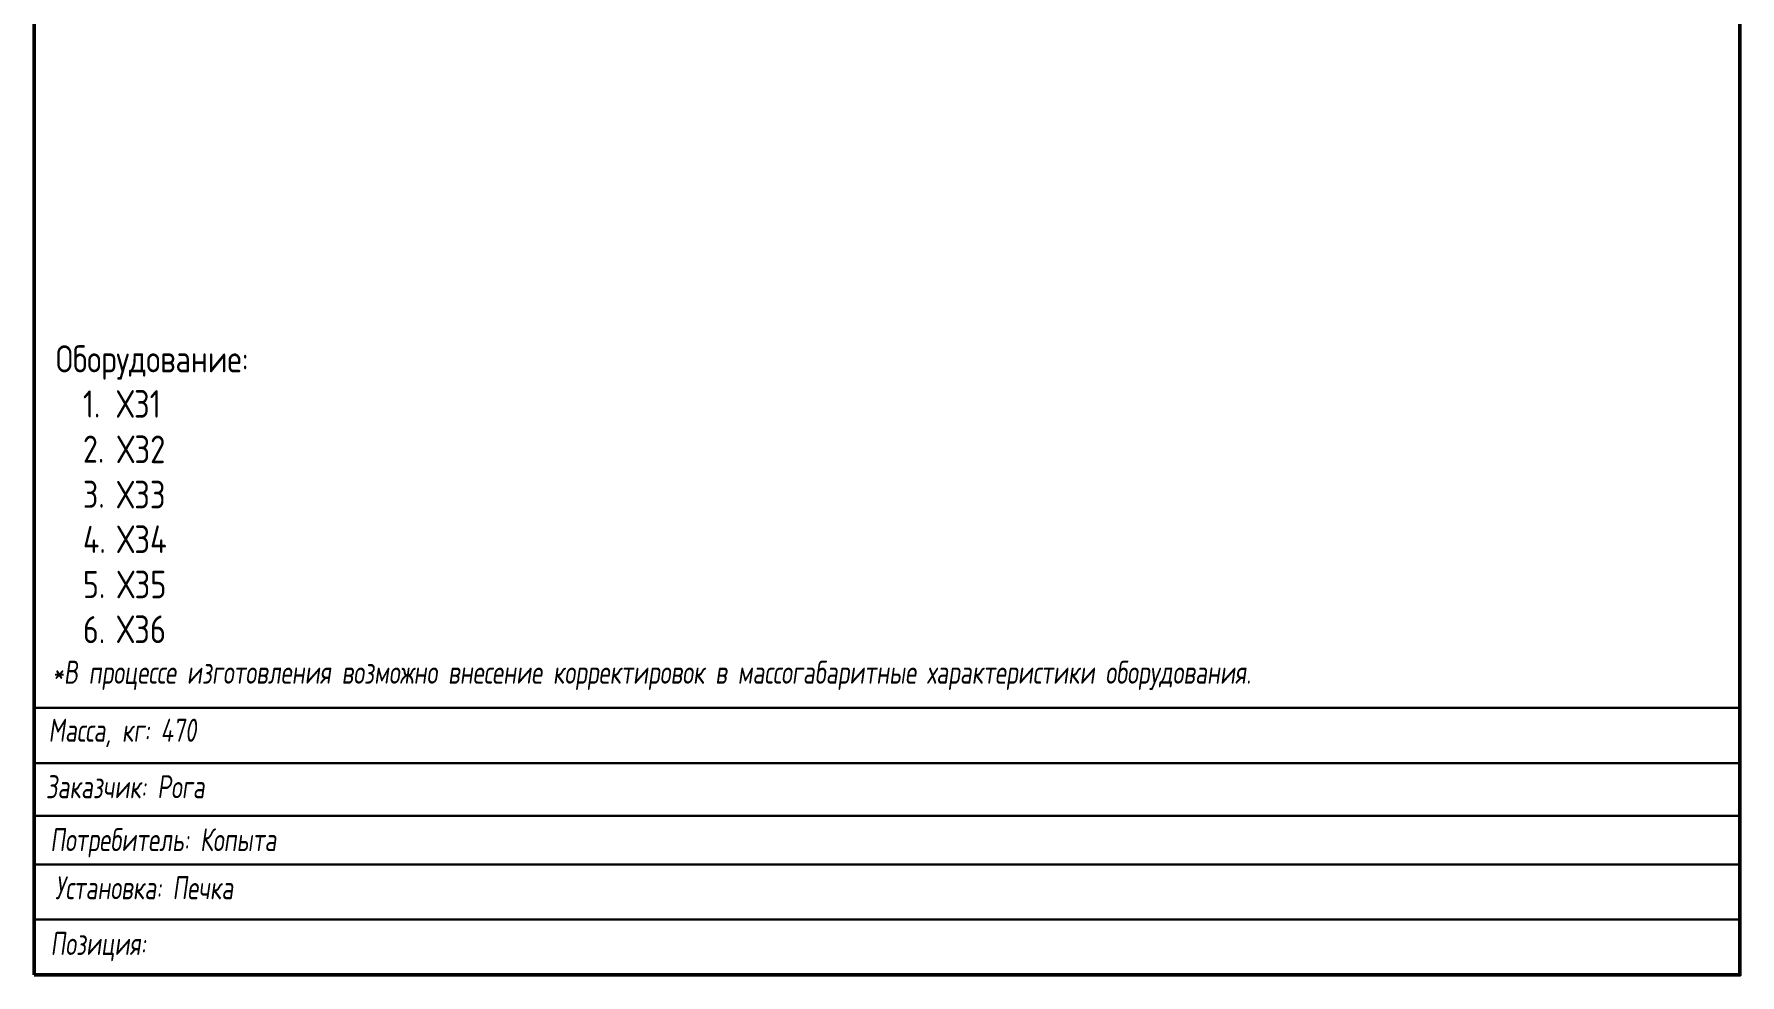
# Model space of a CAD drawing. Header units: millimetres. Extents: x 0 to 185, y 0 to 287.
# Drawn here: x 0 to 185, y 0 to 102.1 of the extents above; entities that cross this region are included whole.
import ezdxf

# ---------------------------------------------------------------- set-up
doc = ezdxf.new("R2010")
doc.units = ezdxf.units.MM
doc.styles.add('ADRF1', font='romans.shx', dxfattribs={"width": 0.7, "oblique": 8})
doc.styles.add('GOST 2.304', font='CS_Gost2304.shx')

# ---------------------------------------------------------------- blocks, each defined once
blk = doc.blocks.new('Рамка')
at = {"lineweight": 30}
for p, q in [((0, 28.99), (185, 28.99)), ((0, 28.99), (185, 28.99)), ((0, 28.99), (185, 28.99)), ((0, 28.99), (185, 28.99)), ((0, 28.99), (185, 28.99)), ((0, 28.99), (185, 28.99)), ((0, 25.94), (0, 17.94)), ((0, 25.94), (0, 17.94)), ((0, 25.94), (0, 17.94)), ((0, 25.94), (0, 17.94)), ((0, 25.94), (0, 17.94)), ((0, 25.94), (0, 17.94)), ((0, 22.99), (185, 22.99)), ((0, 22.99), (185, 22.99)), ((0, 22.99), (185, 22.99)), ((0, 22.99), (185, 22.99)), ((0, 22.99), (185, 22.99)), ((0, 22.99), (185, 22.99)), ((0, 17.28), (185, 17.28)), ((0, 17.28), (185, 17.28)), ((0, 17.28), (185, 17.28)), ((0, 17.28), (185, 17.28)), ((0, 17.28), (185, 17.28)), ((0, 17.28), (185, 17.28)), ((0, 12), (185, 12)), ((0, 12), (185, 12)), ((0, 12), (185, 12)), ((0, 12), (185, 12)), ((0, 12), (185, 12)), ((0, 12), (185, 12)), ((0, 6), (185, 6)), ((0, 6), (185, 6)), ((0, 6), (185, 6)), ((0, 6), (185, 6)), ((0, 6), (185, 6)), ((0, 6), (185, 6))]:
    blk.add_line(p, q, dxfattribs=at)
at = {"lineweight": 50}
blk.add_lwpolyline([(0, 0), (185, 0), (185, 287), (0, 287)], close=True, dxfattribs=at)
blk.add_lwpolyline([(0, 0), (185, 0), (185, 287), (0, 287)], close=True, dxfattribs=at)
blk.add_lwpolyline([(0, 0), (185, 0), (185, 287), (0, 287)], close=True, dxfattribs=at)
blk.add_lwpolyline([(0, 0), (185, 0), (185, 287), (0, 287)], close=True, dxfattribs=at)
blk.add_lwpolyline([(0, 0), (185, 0), (185, 287), (0, 287)], close=True, dxfattribs=at)
blk.add_lwpolyline([(0, 0), (185, 0), (185, 287), (0, 287)], close=True, dxfattribs=at)
at = {"color": 0, "ltscale": 3, "insert": (2.36, 68.33), "char_height": 2.9383, "attachment_point": 1, "style": 'GOST 2.304'}
blk.add_mtext_dynamic_manual_height_columns('Оборудование:\\P\\pxi-3,l4,t4;1.^I\\P2.^I\\P3.^I\\P4.^I\\P5.^I\\P6.^I               ', width=86.3692, gutter_width=0, heights=[37.89], dxfattribs=at)
blk.add_mtext_dynamic_manual_height_columns('Оборудование:\\P\\pxi-3,l4,t4;1.^I\\P2.^I\\P3.^I\\P4.^I\\P5.^I\\P6.^I               ', width=86.3692, gutter_width=0, heights=[37.89], dxfattribs=at)
blk.add_mtext_dynamic_manual_height_columns('Оборудование:\\P\\pxi-3,l4,t4;1.^I\\P2.^I\\P3.^I\\P4.^I\\P5.^I\\P6.^I               ', width=86.3692, gutter_width=0, heights=[37.89], dxfattribs=at)
blk.add_mtext_dynamic_manual_height_columns('Оборудование:\\P\\pxi-3,l4,t4;1.^I\\P2.^I\\P3.^I\\P4.^I\\P5.^I\\P6.^I               ', width=86.3692, gutter_width=0, heights=[37.89], dxfattribs=at)
blk.add_mtext_dynamic_manual_height_columns('Оборудование:\\P\\pxi-3,l4,t4;1.^I\\P2.^I\\P3.^I\\P4.^I\\P5.^I\\P6.^I               ', width=86.3692, gutter_width=0, heights=[37.89], dxfattribs=at)
blk.add_mtext_dynamic_manual_height_columns('Оборудование:\\P\\pxi-3,l4,t4;1.^I\\P2.^I\\P3.^I\\P4.^I\\P5.^I\\P6.^I               ', width=86.3692, gutter_width=0, heights=[37.89], dxfattribs=at)
at = {"lineweight": 30, "insert": (1.98, 34.1), "char_height": 2.5, "attachment_point": 1, "style": 'ADRF1'}
blk.add_mtext('*В процессе изготовления возможно внесение корректировок в массогабаритные характеристики оборудования.', dxfattribs=at)
blk.add_mtext('*В процессе изготовления возможно внесение корректировок в массогабаритные характеристики оборудования.', dxfattribs=at)
blk.add_mtext('*В процессе изготовления возможно внесение корректировок в массогабаритные характеристики оборудования.', dxfattribs=at)
blk.add_mtext('*В процессе изготовления возможно внесение корректировок в массогабаритные характеристики оборудования.', dxfattribs=at)
blk.add_mtext('*В процессе изготовления возможно внесение корректировок в массогабаритные характеристики оборудования.', dxfattribs=at)
blk.add_mtext('*В процессе изготовления возможно внесение корректировок в массогабаритные характеристики оборудования.', dxfattribs=at)
at = {"style": 'ADRF1', "oblique": 8, "width": 0.7}
for tag, p, height in [('SIZE', (93.57, 277.13), 2.5), ('MOD_C', (1.07, 276.84), 2.5), ('MOD_P', (1.11, 270.97), 2.5), ('PN', (93.72, 270.48), 3), ('MAS', (1.55, 25.3), 2.5), ('CUS', (1.26, 19.17), 2.5), ('CON', (1.74, 13.43), 2.5), ('INS', (2.28, 8.21), 2.5), ('POS', (1.77, 2.16), 2.5)]:
    blk.add_attdef(tag, p, '', height=height, dxfattribs=at)
at = {"style": 'GOST 2.304'}
for tag, p in [('PART_1', (8.96, 60.47)), ('PART_2', (9.01, 55.54)), ('PART_3', (8.98, 50.63)), ('PART_4', (9, 45.78)), ('PART_5', (9.02, 40.87)), ('PART_6', (8.98, 36.01))]:
    blk.add_attdef(tag, p, '', height=3, dxfattribs=at)

msp = doc.modelspace()

# ---------------------------------------------------------------- block references
ref = msp.add_blockref('Рамка', (0, 0))
ref.add_attrib('MAS', 'Масса, кг: 470', (1.55, 25.3), dxfattribs={"height": 2.5, "style": 'ADRF1', "oblique": 8, "width": 0.7})
ref.add_attrib('CUS', 'Заказчик: Рога', (1.26, 19.17), dxfattribs={"height": 2.5, "style": 'ADRF1', "oblique": 8, "width": 0.7})
ref.add_attrib('CON', 'Потребитель: Копыта', (1.74, 13.43), dxfattribs={"height": 2.5, "style": 'ADRF1', "oblique": 8, "width": 0.7})
ref.add_attrib('INS', 'Установка: Печка', (2.28, 8.21), dxfattribs={"height": 2.5, "style": 'ADRF1', "oblique": 8, "width": 0.7})
ref.add_attrib('POS', 'Позиция: ', (1.77, 2.16), dxfattribs={"height": 2.5, "style": 'ADRF1', "oblique": 8, "width": 0.7})
ref.add_attrib('PART_1', 'ХЗ1', (8.96, 60.47), dxfattribs={"height": 3, "style": 'GOST 2.304'})
ref.add_attrib('PART_2', 'ХЗ2', (9.01, 55.54), dxfattribs={"height": 3, "style": 'GOST 2.304'})
ref.add_attrib('PART_3', 'ХЗ3', (8.98, 50.63), dxfattribs={"height": 3, "style": 'GOST 2.304'})
ref.add_attrib('PART_4', 'ХЗ4', (9, 45.78), dxfattribs={"height": 3, "style": 'GOST 2.304'})
ref.add_attrib('PART_5', 'ХЗ5', (9.02, 40.87), dxfattribs={"height": 3, "style": 'GOST 2.304'})
ref.add_attrib('PART_6', 'ХЗ6', (8.98, 36.01), dxfattribs={"height": 3, "style": 'GOST 2.304'})

doc.saveas('drawing.dxf')
